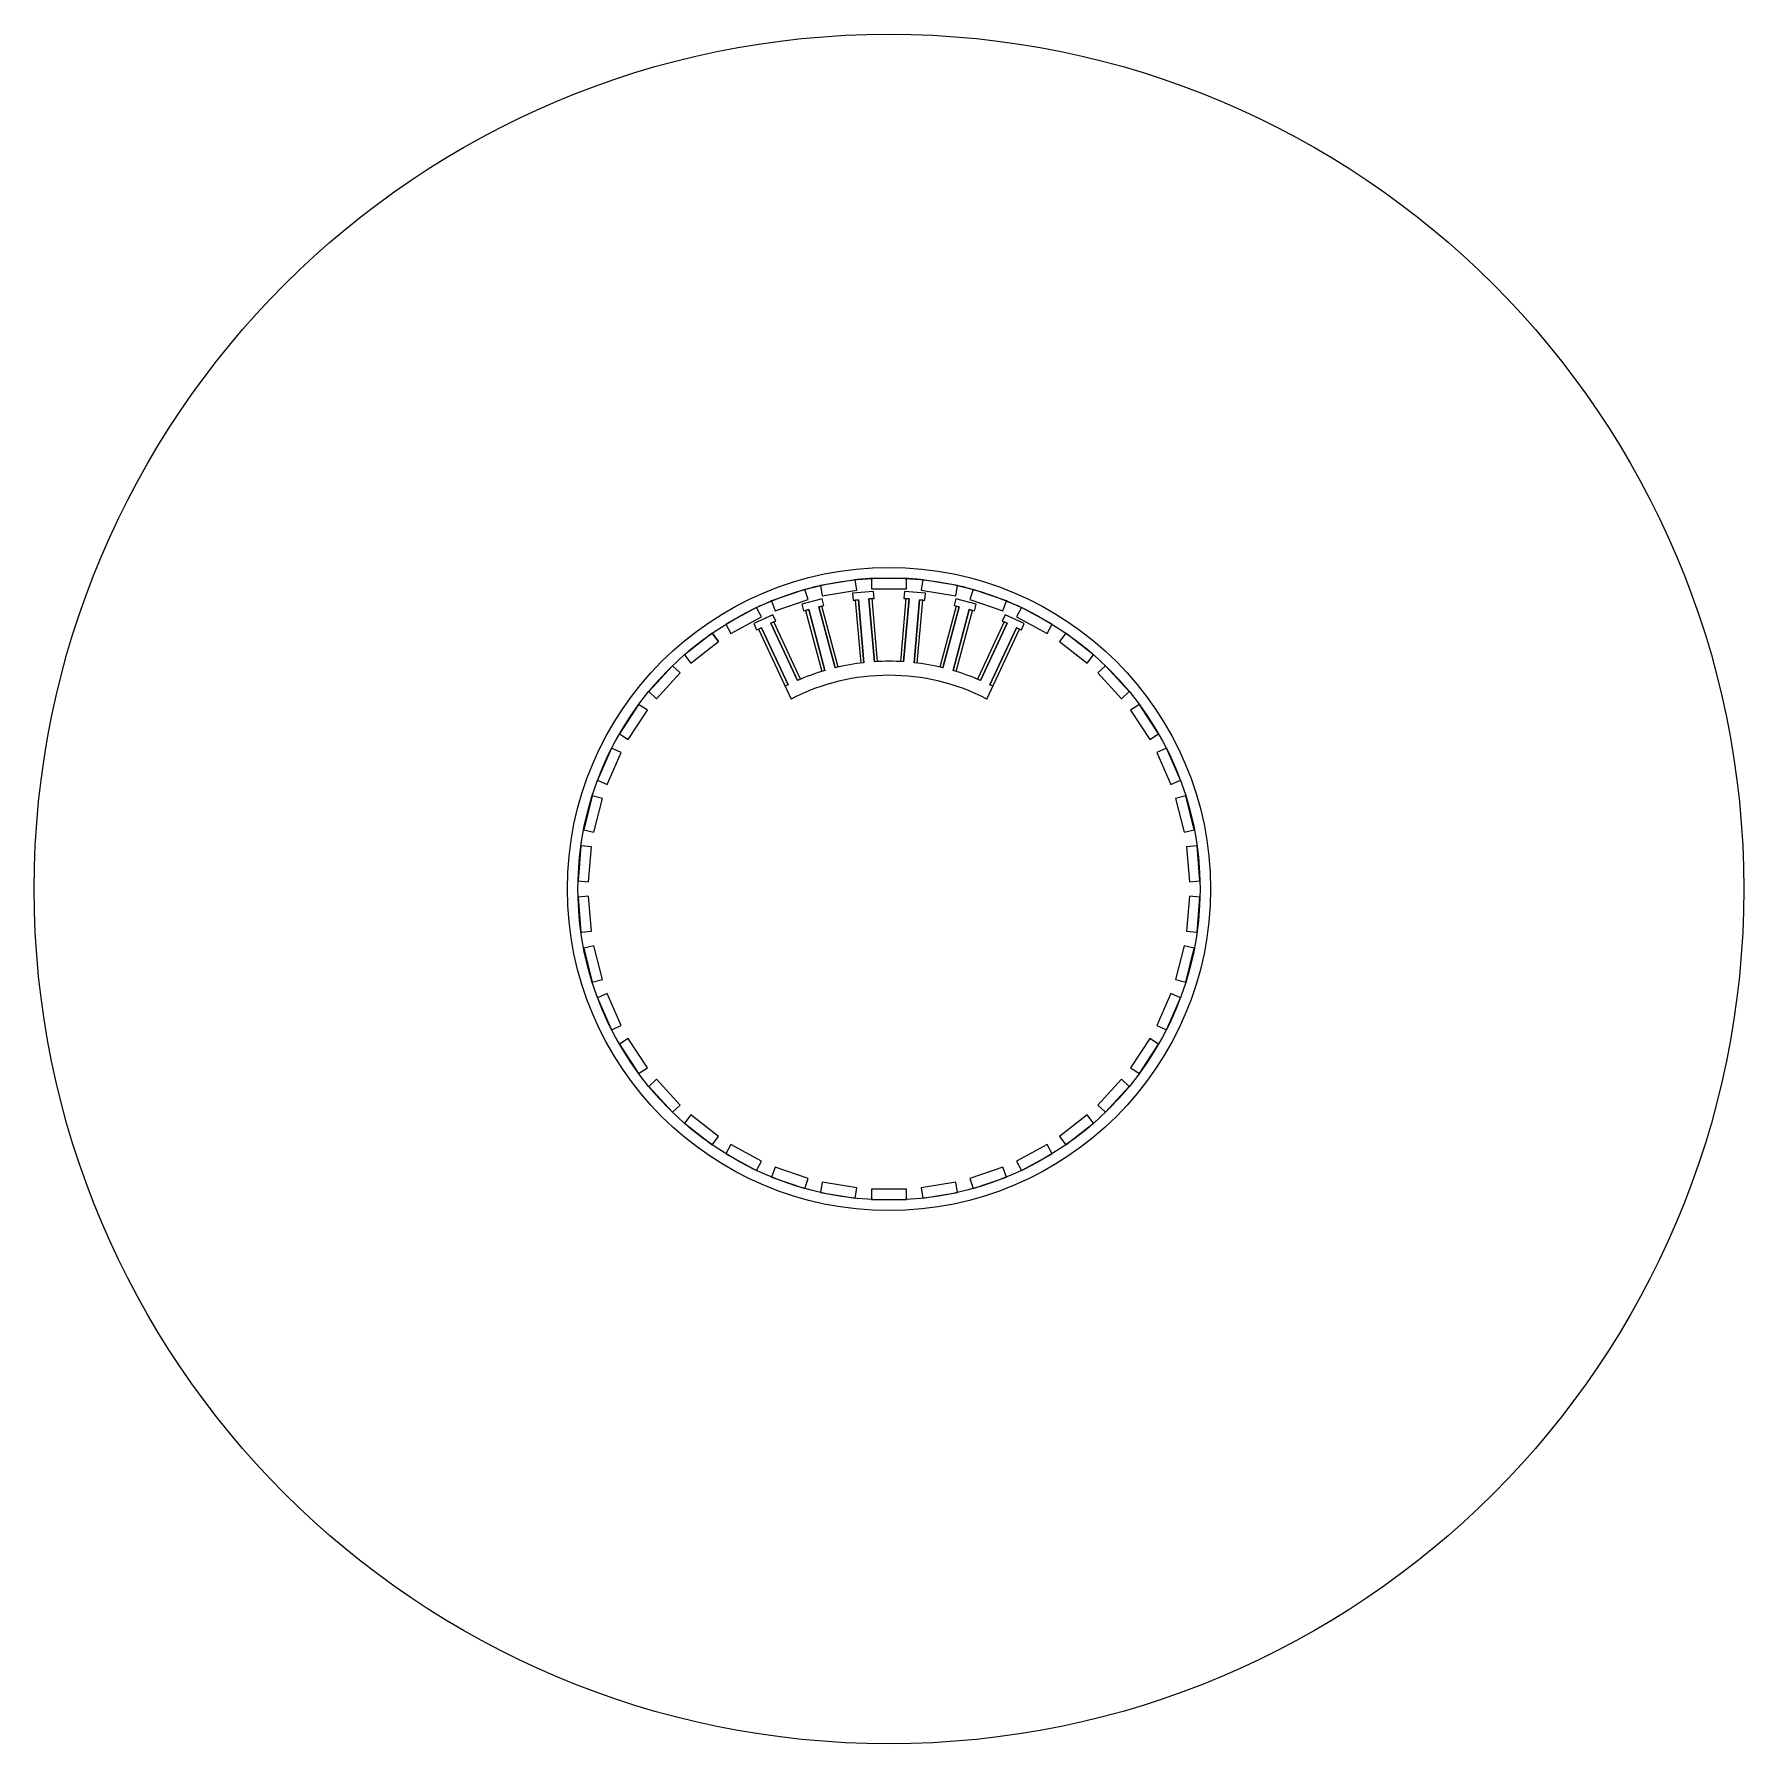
# Model space of a CAD drawing. Extents: x -244 to 244, y -244 to 244.
import ezdxf

# ---------------------------------------------------------------- set-up
doc = ezdxf.new("R2010")
doc.units = 0
doc.header["$MEASUREMENT"] = 0
doc.layers.add('MODELSKETCH_VISIBLE', color=7, linetype='CONTINUOUS')

msp = doc.modelspace()

# ---------------------------------------------------------------- linework, layer by layer
at = {"layer": 'MODELSKETCH_VISIBLE'}
for p, q in [((-9.66, 88.25), (-19.52, 86.61)), ((-9.16, 85.29), (-9.66, 88.25)), ((-5, 88.64), (-5, 85.64)), ((5, 88.64), (-5, 88.64)), ((5, 85.64), (5, 88.64)), ((9.66, 88.25), (9.16, 85.29)), ((19.52, 86.61), (9.66, 88.25)), ((-24.05, 85.46), (-33.51, 82.21)), ((-23.08, 82.62), (-24.05, 85.46)), ((-19.52, 86.61), (-19.03, 83.65)), ((-19.03, 83.65), (-9.16, 85.29)), ((-4.42, 84.92), (-10.4, 84.4)), ((-10.4, 84.4), (-10.22, 82.41)), ((-5, 85.64), (5, 85.64)), ((-4.24, 82.93), (-4.42, 84.92)), ((4.42, 84.92), (4.24, 82.93)), ((10.4, 84.4), (4.42, 84.92)), ((9.16, 85.29), (19.03, 83.65)), ((10.22, 82.41), (10.4, 84.4)), ((19.03, 83.65), (19.52, 86.61)), ((24.05, 85.46), (23.08, 82.62)), ((33.51, 82.21), (24.05, 85.46)), ((-37.79, 80.34), (-46.59, 75.58)), ((-33.2, 78.29), (-38.63, 75.75)), ((-36.36, 77.7), (-37.79, 80.34)), ((-33.51, 82.21), (-32.54, 79.38)), ((-32.35, 76.48), (-33.2, 78.29)), ((-32.54, 79.38), (-23.08, 82.62)), ((-19.1, 82.86), (-24.89, 81.31)), ((-24.89, 81.31), (-24.38, 79.38)), ((-24.38, 79.38), (-23.8, 79.53)), ((-22.93, 79.77), (-23.8, 79.53)), ((-23.8, 79.53), (-22.93, 79.77)), ((-23.8, 79.53), (-19.13, 62.12)), ((-18.27, 62.38), (-22.93, 79.77)), ((-22.93, 79.77), (-18.27, 62.38)), ((-19.16, 80.78), (-20.03, 80.54)), ((-20.03, 80.54), (-19.16, 80.78)), ((-20.03, 80.54), (-15.37, 63.16)), ((-15.37, 63.16), (-20.03, 80.54)), ((-19.16, 80.78), (-18.58, 80.93)), ((-14.49, 63.36), (-19.16, 80.78)), ((-18.58, 80.93), (-19.1, 82.86)), ((-10.22, 82.41), (-9.62, 82.46)), ((-8.73, 82.54), (-9.62, 82.46)), ((-9.62, 82.46), (-8.73, 82.54)), ((-9.62, 82.46), (-8.05, 64.5)), ((-7.16, 64.6), (-8.73, 82.54)), ((-8.73, 82.54), (-7.16, 64.6)), ((-4.84, 82.88), (-5.74, 82.8)), ((-5.74, 82.8), (-4.84, 82.88)), ((-5.74, 82.8), (-4.17, 64.87)), ((-4.17, 64.87), (-5.74, 82.8)), ((-4.84, 82.88), (-4.24, 82.93)), ((-3.27, 64.92), (-4.84, 82.88)), ((4.84, 82.88), (3.27, 64.92)), ((4.17, 64.87), (5.74, 82.8)), ((5.74, 82.8), (4.17, 64.87)), ((4.24, 82.93), (4.84, 82.88)), ((5.74, 82.8), (4.84, 82.88)), ((4.84, 82.88), (5.74, 82.8)), ((8.73, 82.54), (7.16, 64.6)), ((7.16, 64.6), (8.73, 82.54)), ((8.05, 64.5), (9.62, 82.46)), ((9.62, 82.46), (8.73, 82.54)), ((8.73, 82.54), (9.62, 82.46)), ((9.62, 82.46), (10.22, 82.41)), ((19.16, 80.78), (14.49, 63.36)), ((15.37, 63.16), (20.03, 80.54)), ((20.03, 80.54), (15.37, 63.16)), ((22.93, 79.77), (18.27, 62.38)), ((18.27, 62.38), (22.93, 79.77)), ((19.1, 82.86), (18.58, 80.93)), ((18.58, 80.93), (19.16, 80.78)), ((24.89, 81.31), (19.1, 82.86)), ((19.13, 62.12), (23.8, 79.53)), ((20.03, 80.54), (19.16, 80.78)), ((19.16, 80.78), (20.03, 80.54)), ((23.8, 79.53), (22.93, 79.77)), ((22.93, 79.77), (23.8, 79.53)), ((23.08, 82.62), (32.54, 79.38)), ((23.8, 79.53), (24.38, 79.38)), ((24.38, 79.38), (24.89, 81.31)), ((33.2, 78.29), (32.35, 76.48)), ((32.54, 79.38), (33.51, 82.21)), ((38.63, 75.75), (33.2, 78.29)), ((37.79, 80.34), (36.36, 77.7)), ((46.59, 75.58), (37.79, 80.34)), ((-46.59, 75.58), (-45.16, 72.94)), ((-45.16, 72.94), (-36.36, 77.7)), ((-38.63, 75.75), (-37.79, 73.94)), ((-37.79, 73.94), (-37.25, 74.19)), ((-36.43, 74.57), (-37.25, 74.19)), ((-37.25, 74.19), (-36.43, 74.57)), ((-37.25, 74.19), (-27.93, 54.23)), ((-28.82, 58.26), (-36.43, 74.57)), ((-36.43, 74.57), (-28.82, 58.26)), ((-32.89, 76.22), (-33.71, 75.84)), ((-33.71, 75.84), (-32.89, 76.22)), ((-26.1, 59.53), (-33.71, 75.84)), ((-33.71, 75.84), (-26.1, 59.53)), ((-32.89, 76.22), (-32.35, 76.48)), ((-25.28, 59.88), (-32.89, 76.22)), ((32.89, 76.22), (25.28, 59.88)), ((26.1, 59.53), (33.71, 75.84)), ((33.71, 75.84), (26.1, 59.53)), ((27.93, 54.23), (37.25, 74.19)), ((36.43, 74.57), (28.82, 58.26)), ((28.82, 58.26), (36.43, 74.57)), ((32.35, 76.48), (32.89, 76.22)), ((33.71, 75.84), (32.89, 76.22)), ((32.89, 76.22), (33.71, 75.84)), ((36.36, 77.7), (45.16, 72.94)), ((37.25, 74.19), (36.43, 74.57)), ((36.43, 74.57), (37.25, 74.19)), ((37.25, 74.19), (37.79, 73.94)), ((37.79, 73.94), (38.63, 75.75)), ((45.16, 72.94), (46.59, 75.58)), ((-50.5, 73.02), (-58.39, 66.88)), ((-56.55, 64.51), (-48.66, 70.65)), ((-50.5, 73.02), (-48.66, 70.65)), ((-48.66, 70.65), (-50.5, 73.02)), ((50.5, 73.02), (48.66, 70.65)), ((48.66, 70.65), (56.55, 64.51)), ((58.39, 66.88), (50.5, 73.02)), ((-61.83, 63.71), (-68.6, 56.36)), ((-59.62, 61.68), (-61.83, 63.71)), ((-58.39, 66.88), (-56.55, 64.51)), ((56.55, 64.51), (58.39, 66.88)), ((61.83, 63.71), (59.62, 61.68)), ((68.6, 56.36), (61.83, 63.71)), ((-66.39, 54.32), (-59.62, 61.68)), ((59.62, 61.68), (66.39, 54.32)), ((-68.6, 56.36), (-66.39, 54.32)), ((66.39, 54.32), (68.6, 56.36)), ((-71.47, 52.67), (-76.94, 44.3)), ((-74.43, 42.65), (-68.96, 51.03)), ((-68.96, 51.03), (-71.47, 52.67)), ((71.47, 52.67), (68.96, 51.03)), ((68.96, 51.03), (74.43, 42.65)), ((76.94, 44.3), (71.47, 52.67)), ((-76.94, 44.3), (-74.43, 42.65)), ((74.43, 42.65), (76.94, 44.3)), ((-79.17, 40.19), (-83.18, 31.03)), ((-79.17, 40.19), (-83.18, 31.03)), ((-76.42, 38.98), (-79.17, 40.19)), ((-76.42, 38.98), (-79.17, 40.19)), ((79.17, 40.19), (76.42, 38.98)), ((83.18, 31.03), (79.17, 40.19)), ((-80.44, 29.82), (-76.42, 38.98)), ((-80.44, 29.82), (-76.42, 38.98)), ((76.42, 38.98), (80.44, 29.82)), ((-83.18, 31.03), (-80.44, 29.82)), ((-83.18, 31.03), (-80.44, 29.82)), ((80.44, 29.82), (83.18, 31.03)), ((-84.7, 26.61), (-87.15, 16.91)), ((-81.79, 25.87), (-84.7, 26.61)), ((-84.25, 16.18), (-81.79, 25.87)), ((84.7, 26.61), (81.79, 25.87)), ((81.79, 25.87), (84.25, 16.18)), ((87.15, 16.91), (84.7, 26.61)), ((-87.15, 16.91), (-84.25, 16.18)), ((84.25, 16.18), (87.15, 16.91)), ((-87.92, 12.3), (-88.75, 2.34)), ((-84.93, 12.06), (-87.92, 12.3)), ((-85.76, 2.09), (-84.93, 12.06)), ((87.92, 12.3), (84.93, 12.06)), ((84.93, 12.06), (85.76, 2.09)), ((88.75, 2.34), (87.92, 12.3)), ((-88.75, 2.34), (-85.76, 2.09)), ((85.76, 2.09), (88.75, 2.34)), ((-85.76, -2.09), (-88.75, -2.34)), ((-88.75, -2.34), (-87.92, -12.3)), ((-84.93, -12.06), (-85.76, -2.09)), ((85.76, -2.09), (84.93, -12.06)), ((88.75, -2.34), (85.76, -2.09)), ((87.92, -12.3), (88.75, -2.34)), ((-87.92, -12.3), (-84.93, -12.06)), ((84.93, -12.06), (87.92, -12.3)), ((-84.25, -16.18), (-87.15, -16.91)), ((-87.15, -16.91), (-84.7, -26.61)), ((-81.79, -25.87), (-84.25, -16.18)), ((84.25, -16.18), (81.79, -25.87)), ((87.15, -16.91), (84.25, -16.18)), ((84.7, -26.61), (87.15, -16.91)), ((-84.7, -26.61), (-81.79, -25.87)), ((81.79, -25.87), (84.7, -26.61)), ((-80.44, -29.82), (-83.18, -31.03)), ((-83.18, -31.03), (-79.17, -40.19)), ((-76.42, -38.98), (-80.44, -29.82)), ((80.44, -29.82), (76.42, -38.98)), ((79.17, -40.19), (83.18, -31.03)), ((83.18, -31.03), (80.44, -29.82)), ((-79.17, -40.19), (-76.42, -38.98)), ((76.42, -38.98), (79.17, -40.19)), ((-74.43, -42.65), (-76.94, -44.3)), ((-68.96, -51.03), (-74.43, -42.65)), ((74.43, -42.65), (68.96, -51.03)), ((76.94, -44.3), (74.43, -42.65)), ((-76.94, -44.3), (-71.47, -52.67)), ((71.47, -52.67), (76.94, -44.3)), ((-71.47, -52.67), (-68.96, -51.03)), ((68.96, -51.03), (71.47, -52.67)), ((-66.39, -54.32), (-68.6, -56.36)), ((-68.6, -56.36), (-61.83, -63.71)), ((-59.62, -61.68), (-66.39, -54.32)), ((66.39, -54.32), (59.62, -61.68)), ((61.83, -63.71), (68.6, -56.36)), ((68.6, -56.36), (66.39, -54.32)), ((-61.83, -63.71), (-59.62, -61.68)), ((59.62, -61.68), (61.83, -63.71)), ((-56.55, -64.51), (-58.39, -66.88)), ((-58.39, -66.88), (-50.5, -73.02)), ((-48.66, -70.65), (-56.55, -64.51)), ((56.55, -64.51), (48.66, -70.65)), ((50.5, -73.02), (58.39, -66.88)), ((58.39, -66.88), (56.55, -64.51)), ((-50.5, -73.02), (-48.66, -70.65)), ((-45.16, -72.94), (-46.59, -75.58)), ((-36.36, -77.7), (-45.16, -72.94)), ((45.16, -72.94), (36.36, -77.7)), ((46.59, -75.58), (45.16, -72.94)), ((48.66, -70.65), (50.5, -73.02)), ((-46.59, -75.58), (-37.79, -80.34)), ((-37.79, -80.34), (-36.36, -77.7)), ((36.36, -77.7), (37.79, -80.34)), ((37.79, -80.34), (46.59, -75.58)), ((-32.54, -79.38), (-33.51, -82.21)), ((-33.51, -82.21), (-24.05, -85.46)), ((-23.08, -82.62), (-32.54, -79.38)), ((-24.05, -85.46), (-23.08, -82.62)), ((32.54, -79.38), (23.08, -82.62)), ((23.08, -82.62), (24.05, -85.46)), ((24.05, -85.46), (33.51, -82.21)), ((33.51, -82.21), (32.54, -79.38)), ((-19.03, -83.65), (-19.52, -86.61)), ((-19.52, -86.61), (-9.66, -88.25)), ((-9.16, -85.29), (-19.03, -83.65)), ((-9.66, -88.25), (-9.16, -85.29)), ((-5, -85.64), (-5, -88.64)), ((5, -85.64), (-5, -85.64)), ((5, -88.64), (5, -85.64)), ((19.03, -83.65), (9.16, -85.29)), ((9.16, -85.29), (9.66, -88.25)), ((9.66, -88.25), (19.52, -86.61)), ((19.52, -86.61), (19.03, -83.65)), ((-5, -88.64), (5, -88.64))]:
    msp.add_line(p, q, dxfattribs=at)
for radius in [244, 91.78, 88.78]:
    msp.add_circle((0, 0), radius, dxfattribs=at)
for radius, start, end in [(88.78, 93.2285, 96.2452), (88.78, 83.7548, 86.7715), (88.78, 102.7022, 105.7188), (88.78, 74.2812, 77.2978), (88.78, 112.1759, 115.1925), (88.78, 64.8075, 67.8241), (65, 96.3223, 103.6777), (65, 86.3223, 93.6777), (65, 76.3223, 83.6777), (61, 62.7452, 117.2548), (65, 106.3223, 113.6777), (65, 112.884, 113.6777), (65, 66.3223, 73.6777), (65, 116.3223, 117.116), (65, 116.3223, 117.116), (65, 62.884, 63.6777)]:
    msp.add_arc((0, 0), radius, start, end, dxfattribs=at)

doc.saveas('drawing.dxf')
